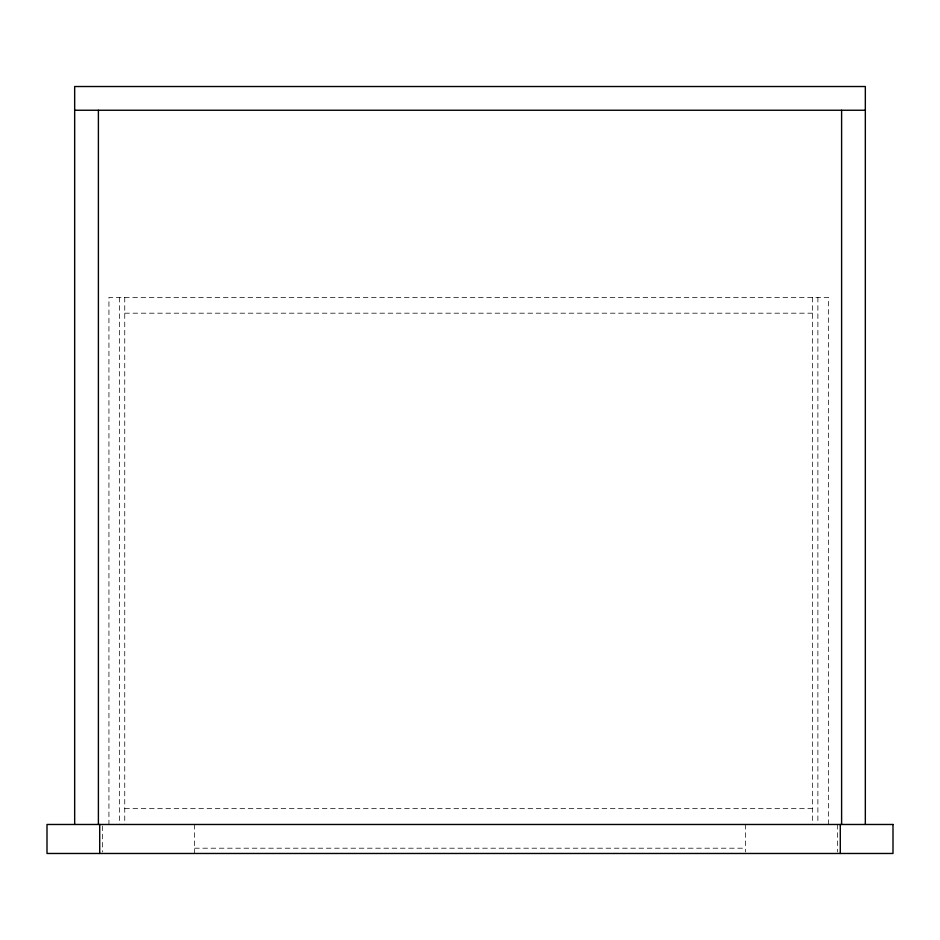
<?xml version="1.0" encoding="UTF-8"?>
<svg xmlns="http://www.w3.org/2000/svg" width="940" height="940" viewBox="0 0 940 940"><rect width="100%" height="100%" fill="white"/><g stroke="black" fill="none" stroke-linecap="round" stroke-linejoin="round"><path stroke-width="0.7" stroke-dasharray="4.7 3.53" d="M124.75 313.185L812.618 313.185M124.75 808.659L812.618 808.659M194.592 848.197L745.408 848.197M837.658 824.474L837.658 852.016M828.434 824.474L828.434 297.369L108.934 297.369L108.934 824.474M817.882 297.369L817.882 823.005M812.618 297.369L812.618 824.474M745.408 824.474L745.408 852.016M194.592 824.474L194.592 853.473M124.75 297.369L124.75 824.474M119.474 297.369L119.474 824.474M102.343 825.931L102.343 852.016"/><path stroke-width="1.41" d="M74.671 110.25L865.329 110.25M865.329 824.474L865.329 86.527L74.671 86.527L74.671 824.474M841.606 110.25L841.606 824.474M840.289 824.474L840.289 853.473M99.71 824.474L99.71 853.473M98.394 110.25L98.394 824.474M893 824.474L47 824.474L47 853.473L893 853.473L893 824.474"/></g></svg>
